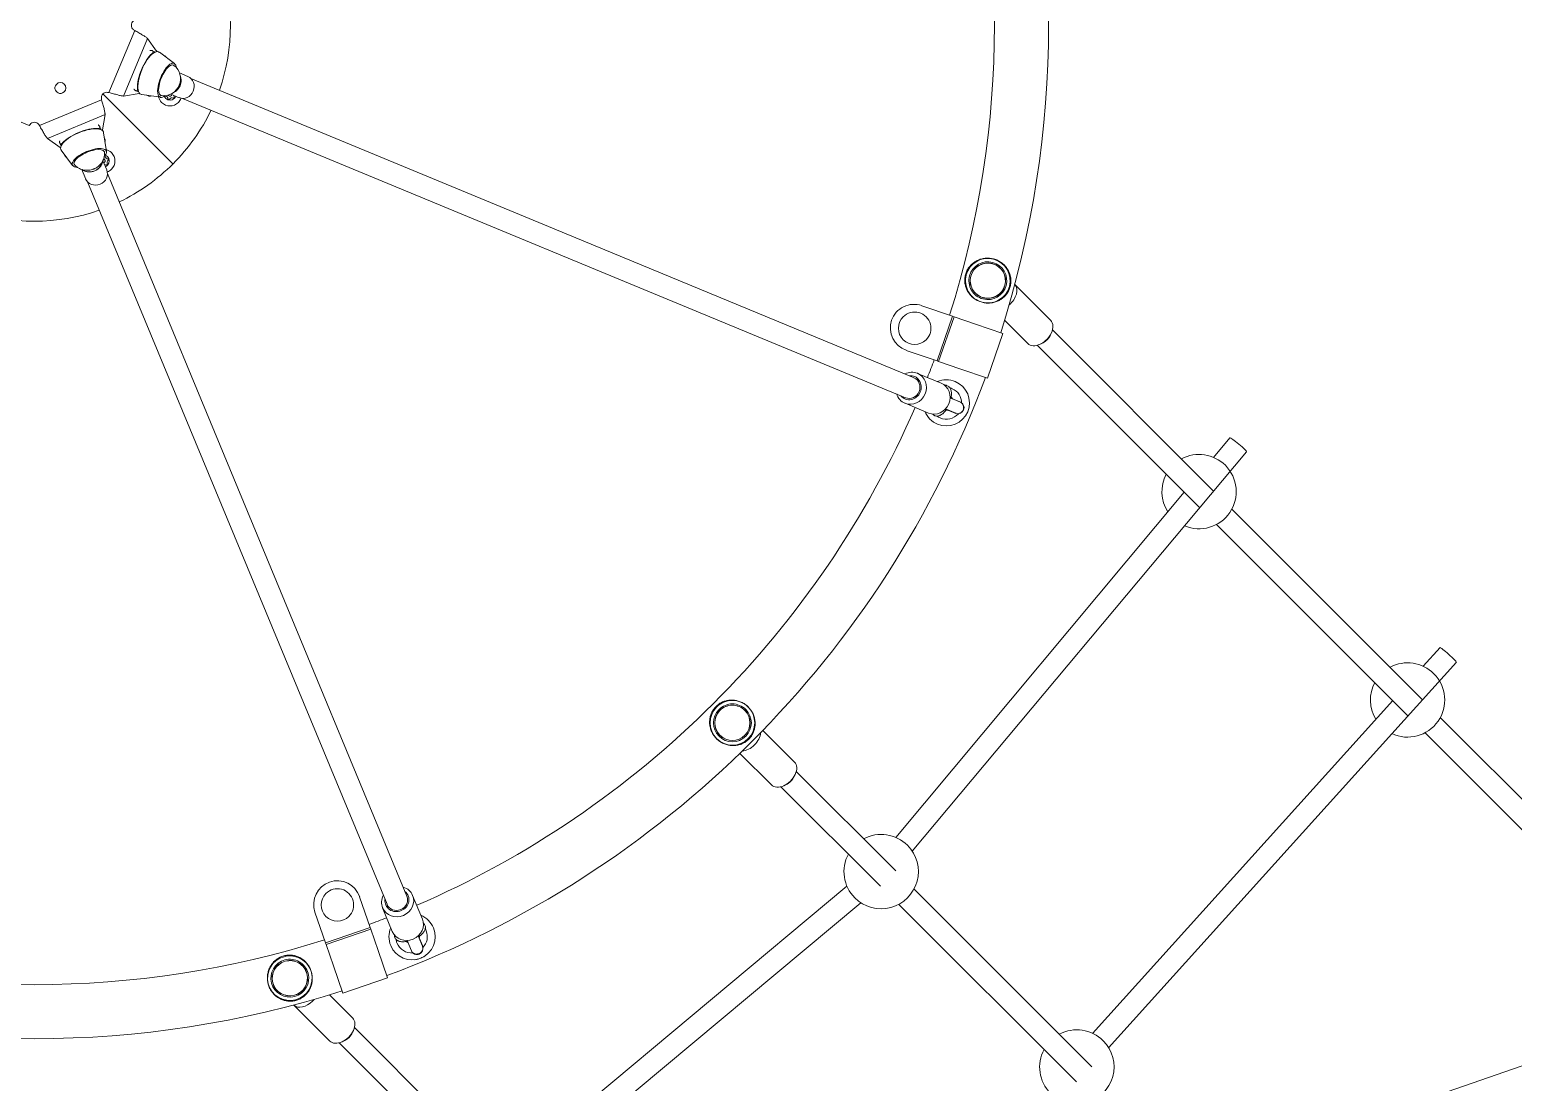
# Model space of a CAD drawing. Header units: millimetres. Extents: x -71377 to 516042, y -145869 to 441446.
# Drawn here: x 213938 to 215035, y 136741 to 137520 of the extents above; entities that cross this region are included whole.
import ezdxf

# ---------------------------------------------------------------- set-up
doc = ezdxf.new("R2010")
doc.units = ezdxf.units.MM
doc.header["$LTSCALE"] = 1000
doc.linetypes.add('_점선_M_', pattern=[3, 1.5, -1.5])
for name, color, linetype, lineweight in [('04', 4, 'Continuous', 5), ('09_HID', 9, '_점선_M_', 5), ('조경라인_dwg', 8, 'Continuous', 5)]:
    doc.layers.add(name, color=color, linetype=linetype, lineweight=lineweight)

# ---------------------------------------------------------------- blocks, each defined once
blk = doc.blocks.new('조경라인_dwg_A$C4b4f5580-7862184-지반층 배치도')
at = {"layer": '04'}
for p, q in [((-3077.6, -1576.4), (-3077.9, -1576.2)), ((-3075.4, -1575.1), (-3077.6, -1574.2)), ((-3061.2, -1583.7), (-3072.5, -1575.3)), ((-3068.6, -1577.9), (-3069.4, -1577.6)), ((-3051.4, -1593.2), (-3057.6, -1590.6)), ((-2514.4, -1816.1), (-3049.1, -1594.6)), ((-3089.9, -1603.7), (-3087.7, -1604.6)), ((-3088.3, -1602.2), (-3088.6, -1602.1)), ((-3085.5, -1606.6), (-3071.5, -1608.6)), ((-3081.7, -1607.1), (-3080.8, -1607.5)), ((-3064.1, -1606.3), (-3057.9, -1608.9)), ((-3055.3, -1609.4), (-2520.6, -1830.9)), ((-3118, -1632), (-3118.1, -1631.7)), ((-3115.6, -1632.6), (-3116.5, -1630.4)), ((-3111.6, -1648.8), (-3113.7, -1634.8)), ((-3146.1, -1642.6), (-3145.2, -1644.8)), ((-3143.9, -1642.7), (-3144, -1642.4)), ((-3112.8, -1639.5), (-3113.1, -1638.6)), ((-3145, -1647.7), (-3136.6, -1659.1)), ((-3142.7, -1650.8), (-3142.3, -1651.7)), ((-3111.4, -1662.3), (-3114.2, -1655.5)), ((-3129.9, -1662), (-3127.1, -1668.8)), ((-2889.4, -2199.7), (-3110.8, -1665)), ((-3125.6, -1671.1), (-2904.1, -2205.8)), ((-2413.3, -1773.8), (-2439.9, -1747.2)), ((-2447.4, -1773.6), (-2430.3, -1790.8)), ((-2413.4, -1784.4), (-2412.8, -1782.9)), ((-2292.8, -1900), (-2412, -1780.8)), ((-2520.1, -1795.9), (-2497.3, -1803.7)), ((-2423.3, -1792.1), (-2303.1, -1912.3)), ((-2421.1, -1791.3), (-2419.7, -1790.7)), ((-2494.4, -1820.1), (-2511.9, -1812.9)), ((-2461.7, -1816), (-2461.5, -1816.1)), ((-2521, -1835), (-2503.6, -1842.3)), ((-2489.3, -1840.1), (-2483.9, -1842.3)), ((-2280.8, -1860.6), (-2292.9, -1875.1)), ((-2515.7, -2166.6), (-2268.5, -1870.9)), ((-2314.5, -1900.9), (-2527.9, -2156.3)), ((-2138.4, -2054.4), (-2279.4, -1913.4)), ((-2290.7, -1924.7), (-2149.1, -2066.3)), ((-2125.2, -2015.8), (-2137.8, -2029.7)), ((-2370.5, -2312.1), (-2113.3, -2026.5)), ((-2160.4, -2054.9), (-2382.4, -2301.3)), ((-1929.8, -2263), (-2125.2, -2067.6)), ((-2602.8, -2100.5), (-2626.2, -2077.1)), ((-2136.5, -2078.9), (-1941.1, -2274.3)), ((-2643.1, -2094.1), (-2619.8, -2117.4)), ((-2610.7, -2118), (-2609.2, -2117.3)), ((-2602.9, -2111), (-2602.3, -2109.6)), ((-2527.8, -2181.1), (-2601.5, -2107.5)), ((-2612.8, -2118.8), (-2539.1, -2192.4)), ((-2564, -2192.3), (-2819.3, -2405.8)), ((-2878, -2216.7), (-2885.2, -2199.2)), ((-2849.4, -2451.7), (-2553.7, -2204.6)), ((-2383, -2326), (-2514.4, -2194.6)), ((-2957.5, -2211.6), (-2949.6, -2234.4)), ((-2907.4, -2208.4), (-2900.2, -2225.9)), ((-2525.7, -2205.9), (-2394.3, -2337.3)), ((-2916.1, -2224.1), (-2949.2, -2235.5)), ((-2888.5, -2234.4), (-2886.3, -2239.8)), ((-2973, -2280.4), (-2946.5, -2307)), ((-2929.5, -2290), (-2946.6, -2272.9)), ((-2929.6, -2300.6), (-2928.9, -2299.1)), ((-2808, -2417.2), (-2928.2, -2297)), ((-1989.1, -2299.2), (-2256.4, -2391.7)), ((-2939.5, -2308.3), (-2820.3, -2427.5)), ((-2937.3, -2307.5), (-2935.9, -2306.8))]:
    blk.add_line(p, q, dxfattribs=at)
at = {"layer": '04', "flags": 128}
for points in [[(-3110.8, -1605), (-3109.8, -1605.1), (-3090.7, -1559.1), (-3091.5, -1558.6)], [(-3087.5, -1605.8), (-3098.9, -1607.7), (-3081.2, -1565), (-3074.5, -1574.4)], [(-3214.5, -1609.5), (-3214.7, -1610.5), (-3168.7, -1629.5), (-3168.1, -1628.7)], [(-3161.7, -1628.7), (-3161.1, -1629.5), (-3115.2, -1610.5), (-3115.3, -1609.5)], [(-3145.9, -1645.7), (-3155.3, -1639), (-3112.5, -1621.3), (-3114.5, -1632.7)], [(-2484.8, -1771), (-2496.2, -1804.1), (-2480.4, -1809.5), (-2460.1, -1816.5), (-2448.7, -1783.5), (-2469, -1776.5), (-2484.8, -1771), (-2485.9, -1770.6), (-2508.7, -1762.8)], [(-2485.9, -1770.6), (-2497.3, -1803.7), (-2496.2, -1804.1)], [(-2487.7, -1831), (-2480.1, -1834.2), (-2481.1, -1833.7)], [(-2480.5, -1834), (-2485.9, -1831.7), (-2485.8, -1831.8)], [(-2484.6, -1842), (-2483.5, -1842.4), (-2491.1, -1839.2)], [(-2916.5, -2223), (-2949.6, -2234.4), (-2949.2, -2235.5), (-2943.8, -2251.3), (-2936.8, -2271.6), (-2903.7, -2260.2), (-2910.7, -2239.9), (-2916.1, -2224.1), (-2916.5, -2223), (-2924.4, -2200.2)], [(-2886.5, -2239.1), (-2886.1, -2240.2), (-2889.2, -2232.5)], [(-2881, -2229.1), (-2877.8, -2236.8), (-2878.3, -2235.7)], [(-2878, -2236.4), (-2880.2, -2231), (-2880.2, -2231)]]:
    blk.add_lwpolyline(points, dxfattribs=at)
blk.add_lwpolyline([(-3114.2, -1606.1), (-3062.4, -1657.9)], close=True, dxfattribs=at)
at = {"layer": '04'}
for centre, radius, start, end in [((-3164.9, -1555.3), 750, 342.3371, 17.663), ((-3164.9, -1555.3), 750, 342.3371, 17.663), ((-3164.9, -1555.3), 710, 342.4124, 17.5876), ((-3164.9, -1555.3), 145, 340.6628, 19.3375), ((-3089.2, -1555.3), 4, 126.4674, 233.5326), ((-3069.3, -1594.9), 12.5, 262.5129, 52.48), ((-3145.7, -1601.7), 4, 112.5, 292.5), ((-3145.7, -1601.7), 4, 292.5, 112.5), ((-3111.4, -1608.9), 4, 81.4674, 188.5326), ((-3064.6, -1606.2), 8.75, 194.6962, 225), ((-3064.6, -1606.2), 8.75, 225, 315), ((-3064.6, -1606.2), 4.5, 200.0425, 225), ((-3064.6, -1606.2), 4, 197.8242, 202.6684), ((-3068.1, -1609.7), 2, 355.5416, 94.4584), ((-3064.6, -1606.2), 4.5, 225, 315), ((-3064.6, -1606.2), 4, 247.3316, 262.6684), ((-3064.6, -1606.2), 1.5, 209.7633, 225), ((-3064.6, -1606.2), 1.5, 225, 340.5429), ((-3063.3, -1611), 2, 55.5416, 154.4584), ((-3064.6, -1606.2), 4, 307.3316, 322.6684), ((-3059.7, -1607.5), 2, 174.1415, 214.4584), ((-3064.6, -1606.2), 4.5, 315, 338.5136), ((-3064.6, -1606.2), 8.75, 315, 339.1469), ((-3164.9, -1555.3), 145, 315, 334.3372), ((-3164.9, -1631.1), 4, 36.4674, 143.5326), ((-3114.1, -1655.7), 1.5, 45, 74.8579), ((-3114.1, -1655.7), 1.5, 289.4597, 45), ((-3114.1, -1655.7), 4, 67.3316, 72.1752), ((-3114.1, -1655.7), 4.5, 45, 69.9569), ((-3110.5, -1652.2), 2, 175.5416, 274.4584), ((-3114.1, -1655.7), 8.75, 45, 75.301), ((-3109.2, -1657), 2, 115.5416, 214.4584), ((-3114.1, -1655.7), 4.5, 315, 45), ((-3114.1, -1655.7), 4, 7.3316, 22.6684), ((-3114.1, -1655.7), 8.75, 315, 45), ((-3112.8, -1660.5), 2, 55.5416, 95.8421), ((-3114.1, -1655.7), 4.5, 291.4867, 315), ((-3114.1, -1655.7), 4, 307.3316, 322.6684), ((-3114.1, -1655.7), 8.75, 290.8515, 315), ((-3164.9, -1555.3), 145, 295.6627, 315), ((-3164.9, -1555.3), 145, 250.663, 289.3373), ((-2459.8, -1744.3), 16.5, 75, 165), ((-2459.8, -1744.3), 16.5, 75, 165), ((-2459.8, -1744.3), 14, 75, 165), ((-2459.8, -1744.3), 14, 75, 165), ((-2459.8, -1744.3), 13.1, 75, 165), ((-2459.8, -1744.3), 13.1, 75, 165), ((-2459.8, -1744.3), 13, 75, 165), ((-2459.8, -1744.3), 13, 75, 165), ((-2459.8, -1744.3), 14, 255, 75), ((-2459.8, -1744.3), 14, 255, 75), ((-2459.8, -1744.3), 13.1, 255, 75), ((-2459.8, -1744.3), 13.1, 255, 75), ((-2459.8, -1744.3), 13, 255, 75), ((-2459.8, -1744.3), 13, 255, 75), ((-2459.8, -1744.3), 16.5, 345, 75), ((-2459.8, -1744.3), 16.5, 345, 75), ((-2459.8, -1744.3), 17.1, 165, 175.1419), ((-2459.8, -1744.3), 17.1, 165, 175.1419), ((-2459.8, -1744.3), 17.1, 154.8581, 165), ((-2459.8, -1744.3), 17.1, 154.8581, 165), ((-2459.8, -1744.3), 16.5, 165, 255), ((-2459.8, -1744.3), 16.5, 165, 255), ((-2459.8, -1744.3), 14, 165, 255), ((-2459.8, -1744.3), 14, 165, 255), ((-2459.8, -1744.3), 13.1, 165, 255), ((-2459.8, -1744.3), 13.1, 165, 255), ((-2459.8, -1744.3), 13, 165, 255), ((-2459.8, -1744.3), 13, 165, 255), ((-2459.8, -1744.3), 16.5, 255, 345), ((-2459.8, -1744.3), 16.5, 255, 345), ((-2459.8, -1744.3), 17.1, 334.8581, 345), ((-2459.8, -1744.3), 17.1, 334.8581, 345), ((-2459.8, -1744.3), 17.1, 345, 355.1419), ((-2459.8, -1744.3), 17.1, 345, 355.1419), ((-2514.4, -1779.3), 17.5, 71, 161), ((-2514.4, -1779.3), 17.5, 161, 251), ((-2513.9, -1779.5), 12, 135, 315), ((-2513.9, -1779.5), 12, 315, 135), ((-3164.9, -1555.3), 710, 338.4684, 339.5876), ((-3164.9, -1555.3), 750, 290.337, 339.663), ((-3164.9, -1555.3), 750, 290.337, 339.663), ((-2490.5, -1834.7), 17.1, 67.497, 112.8205), ((-2490.5, -1834.7), 17.1, 247.5061, 67.497), ((-2490.5, -1834.7), 11.3, 67.5, 76.0752), ((-2490.5, -1834.7), 5, 40.3734, 46.8406), ((-2490.5, -1834.7), 5.5, 32.4032, 50.0986), ((-2490.5, -1834.7), 11.3, 359.4689, 67.5), ((-3164.9, -1555.3), 710, 315, 336.5316), ((-2490.5, -1834.7), 17.1, 202.1727, 247.5061), ((-2490.5, -1834.7), 12.1, 247.5, 318.1018), ((-2490.5, -1834.7), 5.5, 264.9012, 282.5968), ((-2490.5, -1834.7), 5, 268.1593, 274.6269), ((-2482.2, -1838.1), 4.5, 247.5, 256.736), ((-2481.8, -1838.3), 4.45, 247.51, 337.5009), ((-2482.2, -1838.1), 4.5, 47.9042, 67.5), ((-2481.8, -1838.3), 4.45, 337.5009, 67.4814), ((-2490.5, -1834.7), 12.1, 234.2804, 247.5), ((-2303.6, -1900.4), 27.5, 45.0021, 118.0856), ((-2303.6, -1900.4), 27.5, 247.0219, 45.0021), ((-2303.6, -1900.4), 27.5, 151.9138, 213.1967), ((-2149.4, -2054.6), 27.5, 45.002, 118.0855), ((-2149.4, -2054.6), 27.5, 244.9015, 45.002), ((-2149.4, -2054.6), 27.5, 151.9138, 211.0814), ((-3164.9, -1555.3), 710, 293.4684, 315), ((-2648.7, -2071.5), 16.5, 135, 225), ((-2648.7, -2071.5), 16.5, 135, 225), ((-2648.7, -2071.5), 17.1, 135, 145.1419), ((-2648.7, -2071.5), 17.1, 135, 145.1419), ((-2648.7, -2071.5), 14, 135, 225), ((-2648.7, -2071.5), 14, 135, 225), ((-2648.7, -2071.5), 13.1, 135, 225), ((-2648.7, -2071.5), 13.1, 135, 225), ((-2648.7, -2071.5), 13, 135, 225), ((-2648.7, -2071.5), 13, 135, 225), ((-2648.7, -2071.5), 17.1, 124.8581, 135), ((-2648.7, -2071.5), 17.1, 124.8581, 135), ((-2648.7, -2071.5), 16.5, 45, 135), ((-2648.7, -2071.5), 16.5, 45, 135), ((-2648.7, -2071.5), 14, 45, 135), ((-2648.7, -2071.5), 14, 45, 135), ((-2648.7, -2071.5), 14, 225, 45), ((-2648.7, -2071.5), 14, 225, 45), ((-2648.7, -2071.5), 13.1, 45, 135), ((-2648.7, -2071.5), 13.1, 45, 135), ((-2648.7, -2071.5), 13.1, 225, 45), ((-2648.7, -2071.5), 13.1, 225, 45), ((-2648.7, -2071.5), 13, 45, 135), ((-2648.7, -2071.5), 13, 45, 135), ((-2648.7, -2071.5), 13, 225, 45), ((-2648.7, -2071.5), 13, 225, 45), ((-2648.7, -2071.5), 16.5, 315, 45), ((-2648.7, -2071.5), 16.5, 315, 45), ((-2648.7, -2071.5), 16.5, 225, 315), ((-2648.7, -2071.5), 16.5, 225, 315), ((-2648.7, -2071.5), 17.1, 304.8581, 315), ((-2648.7, -2071.5), 17.1, 304.8581, 315), ((-2648.7, -2071.5), 17.1, 315, 325.1419), ((-2648.7, -2071.5), 17.1, 315, 325.1419), ((-2538.7, -2181.6), 27.5, 45.0012, 118.0851), ((-2538.7, -2181.6), 27.5, 151.913, 224.9988), ((-2538.7, -2181.6), 27.5, 224.9988, 45.0012), ((-2940.9, -2205.9), 17.5, 109, 199), ((-2940.8, -2206.3), 12, 315, 135), ((-2940.9, -2205.9), 17.5, 19, 109), ((-2940.8, -2206.3), 12, 135, 315), ((-3164.9, -1555.3), 710, 290.4124, 291.5316), ((-3164.9, -1555.3), 710, 290.4123, 291.5314), ((-3164.9, -1555.3), 710, 290.4123, 291.5314), ((-2885.6, -2229.8), 17.1, 22.4983, 67.8265), ((-2885.6, -2229.8), 17.1, 157.172, 202.5004), ((-2885.6, -2229.8), 17.1, 202.5004, 22.4983), ((-2885.6, -2229.8), 11.3, 314.4689, 22.5), ((-2885.6, -2229.8), 11.3, 22.5, 31.0752), ((-3164.9, -1555.3), 710, 252.4124, 287.5876), ((-3164.9, -1555.3), 710, 252.4125, 287.5875), ((-2885.6, -2229.8), 12.1, 189.2804, 202.5), ((-2885.6, -2229.8), 12.1, 202.5, 273.1018), ((-2885.6, -2229.8), 5.5, 219.9012, 237.5968), ((-2885.6, -2229.8), 5.1, 222.4651, 231.7438), ((-2885.6, -2229.8), 5, 223.1593, 229.6269), ((-2885.6, -2229.8), 5, 355.3734, 1.8406), ((-2885.6, -2229.8), 5.1, 353.2563, 2.5353), ((-2885.6, -2229.8), 5.5, 347.4032, 5.0986), ((-2882, -2238.5), 4.45, 292.5183, 22.4999), ((-2882.1, -2238.1), 4.5, 2.9042, 22.5), ((-2976, -2260.5), 16.5, 105, 195), ((-2976, -2260.5), 16.5, 105, 195), ((-2976, -2260.5), 14, 105, 195), ((-2976, -2260.5), 14, 105, 195), ((-2976, -2260.5), 13.1, 105, 195), ((-2976, -2260.5), 13.1, 105, 195), ((-2976, -2260.5), 13, 105, 195), ((-2976, -2260.5), 13, 105, 195), ((-2976, -2260.5), 17.1, 105, 115.1419), ((-2976, -2260.5), 17.1, 105, 115.1419), ((-2976, -2260.5), 17.1, 94.8581, 105), ((-2976, -2260.5), 17.1, 94.8581, 105), ((-2976, -2260.5), 16.5, 15, 105), ((-2976, -2260.5), 16.5, 15, 105), ((-2976, -2260.5), 14, 15, 105), ((-2976, -2260.5), 14, 15, 105), ((-2976, -2260.5), 13.1, 15, 105), ((-2976, -2260.5), 13.1, 15, 105), ((-2976, -2260.5), 13, 15, 105), ((-2976, -2260.5), 13, 15, 105), ((-2882.1, -2238.1), 4.5, 202.5, 211.736), ((-2882, -2238.5), 4.45, 202.4922, 292.5183), ((-2885.6, -2229.8), 17.1, 282.3581, 292.5), ((-2885.6, -2229.8), 17.1, 292.5, 302.6419), ((-2976, -2260.5), 14, 195, 15), ((-2976, -2260.5), 14, 195, 15), ((-2976, -2260.5), 13.1, 195, 15), ((-2976, -2260.5), 13.1, 195, 15), ((-2976, -2260.5), 13, 195, 15), ((-2976, -2260.5), 13, 195, 15), ((-2976, -2260.5), 16.5, 285, 15), ((-2976, -2260.5), 16.5, 285, 15), ((-3164.9, -1555.3), 750, 252.3371, 287.6629), ((-3164.9, -1555.3), 750, 252.3371, 287.6629), ((-2976, -2260.5), 16.5, 195, 285), ((-2976, -2260.5), 16.5, 195, 285), ((-2976, -2260.5), 17.1, 274.8581, 285), ((-2976, -2260.5), 17.1, 274.8581, 285), ((-2976, -2260.5), 17.1, 285, 295.1419), ((-2976, -2260.5), 17.1, 285, 295.1419), ((-2394, -2326.2), 27.5, 45.0008, 118.085), ((-2394, -2326.2), 27.5, 151.9131, 224.9992), ((-2394, -2326.2), 27.5, 224.9992, 45.0008)]:
    blk.add_arc(centre, radius, start, end, dxfattribs=at)
for centre, major_axis, ratio, start_param, end_param in [((-3079.6, -1590.7), (6.5, 15.7), 0.376583, 0, 3.141593), ((-3079.6, -1590.7), (6.7, 16.2), 0.376583, 0.643501, 2.498092), ((-3082.6, -1589.4), (6.7, 16.2), 0.395746, 5.980961, 6.039408), ((-3079.6, -1590.7), (6.5, 15.7), 0.376583, 6.189264, 6.283185), ((-3069.3, -1579.8), (0.77, 1.85), 0.926383, 5.506871, 6.283185), ((-3066.8, -1596), (5.2, 12.5), 0.376583, 0, 3.141593), ((-3066.8, -1596), (4.6, 11.2), 0.376583, 0, 3.141593), ((-3066.8, -1596), (4.6, 11.2), 0.376583, 6.182514, 6.283185), ((-3066.8, -1596), (5.2, 12.5), 0.376583, 6.189264, 6.283185), ((-3066.8, -1596), (5.2, 12.5), 0.376583, 5.675977, 6.189264), ((-3065.4, -1596.6), (3.64, 8.78), 0.926383, 3.928019, 4.712389), ((-3054.7, -1601), (3.25, 7.85), 0.926383, 3.141593, 6.283185), ((-3065.4, -1596.6), (3.64, 8.78), 0.926383, 4.712389, 5.496739), ((-3082.6, -1589.4), (6.7, 16.2), 0.395746, 3.38537, 3.443817), ((-3079.6, -1590.7), (6.5, 15.7), 0.376583, 3.141593, 3.235514), ((-3080, -1605.7), (0.77, 1.85), 0.926383, 3.141593, 3.91794), ((-3066.8, -1596), (5.2, 12.5), 0.376583, 3.141593, 3.235514), ((-3066.8, -1596), (5.2, 12.5), 0.376583, 3.235514, 3.7488), ((-3066.8, -1596), (4.6, 11.2), 0.376583, 3.141593, 3.242264), ((-3129.6, -1640.7), (15.7, 6.5), 0.376583, 0, 3.141593), ((-3129.6, -1640.7), (16.2, 6.7), 0.376583, 0.643501, 2.498092), ((-3130.8, -1637.7), (16.2, 6.7), 0.395746, 5.980961, 6.039408), ((-3129.6, -1640.7), (15.7, 6.5), 0.376583, 6.189264, 6.283185), ((-3130.8, -1637.7), (16.2, 6.7), 0.395746, 3.38537, 3.443817), ((-3124.3, -1653.5), (12.5, 5.2), 0.376583, 0, 3.141593), ((-3114.6, -1640.2), (1.85, 0.77), 0.926383, 5.506868, 6.283185), ((-3129.6, -1640.7), (15.7, 6.5), 0.376583, 3.141593, 3.235514), ((-3140.5, -1650.9), (1.85, 0.77), 0.926383, 3.141593, 3.917943), ((-3124.3, -1653.5), (11.2, 4.6), 0.376583, 0, 3.141593), ((-3123.7, -1654.9), (8.78, 3.64), 0.926383, 4.712389, 5.759573), ((-3124.3, -1653.5), (12.5, 5.2), 0.376583, 5.631189, 6.189264), ((-3124.3, -1653.5), (12.5, 5.2), 0.376583, 6.189264, 6.283185), ((-3124.3, -1653.5), (12.5, 5.2), 0.376583, 3.141593, 3.235514), ((-3124.3, -1653.5), (12.5, 5.2), 0.376583, 3.235514, 3.793589), ((-3123.7, -1654.9), (8.78, 3.64), 0.926383, 3.665185, 4.712389), ((-3119.3, -1665.6), (7.85, 3.25), 0.926383, 3.141593, 6.283185), ((-2448.5, -1755.6), (8.49, 8.49), 0.656132, 4.589367, 6.265387), ((-2421.8, -1782.3), (8.49, 8.49), 0.656132, 5.22901, 6.283111), ((-2421.8, -1782.3), (8.49, 8.49), 0.656132, 4.589367, 5.22901), ((-2420.2, -1783.9), (6.36, 6.36), 0.656132, 4.589367, 5.22901), ((-2421.8, -1782.3), (8.49, 8.49), 0.656132, 3.141518, 4.195833), ((-2421.8, -1782.3), (8.49, 8.49), 0.656132, 4.195833, 4.589367), ((-2420.2, -1783.9), (6.36, 6.36), 0.656132, 4.195833, 4.589367), ((-2516.5, -1823.9), (4.6, 11.1), 0.925503, 0, 0.840993), ((-2517.5, -1823.5), (3.44, 8.31), 0.925503, 4.712389, 6.758743), ((-2517.5, -1823.5), (3.06, 7.39), 0.925503, 4.712389, 6.283185), ((-2516.5, -1823.9), (4.6, 11.1), 0.925503, 4.712389, 6.283185), ((-2499, -1831.2), (4.6, 11.1), 0.925503, 4.712389, 6.283185), ((-2516.5, -1823.9), (4.6, 11.1), 0.925503, 2.300599, 3.141593), ((-2517.5, -1823.5), (3.44, 8.31), 0.925503, 2.66603, 4.712389), ((-2516.5, -1823.9), (4.6, 11.1), 0.925503, 3.141593, 4.712389), ((-2517.5, -1823.5), (3.06, 7.39), 0.925503, 3.141593, 4.712389), ((-2499, -1831.2), (4.6, 11.1), 0.925503, 3.141593, 4.712389), ((-2274.7, -1865.8), (-6.14, 5.13), 0.096076, 4.7038, 6.274596), ((-2274.7, -1865.8), (-6.14, 5.13), 0.096076, 3.141641, 4.7038), ((-2119.3, -2021.2), (-5.94, 5.35), 0.05653, 4.709432, 6.280228), ((-2119.3, -2021.2), (-5.94, 5.35), 0.05653, 3.141611, 4.709432), ((-2638, -2082.3), (8.49, 8.49), 0.656132, 4.712389, 5.638585), ((-2638, -2082.3), (8.49, 8.49), 0.656132, 3.786193, 4.712389), ((-2611.3, -2109), (8.49, 8.49), 0.656132, 5.229053, 6.283185), ((-2611.3, -2109), (8.49, 8.49), 0.656132, 3.141593, 4.195725), ((-2611.3, -2109), (8.49, 8.49), 0.656132, 4.195725, 4.712511), ((-2609.7, -2110.6), (6.36, 6.36), 0.656132, 4.195725, 4.712389), ((-2611.3, -2109), (8.49, 8.49), 0.656132, 4.712511, 5.229053), ((-2609.7, -2110.6), (6.36, 6.36), 0.656132, 4.712389, 5.229053), ((-2896.3, -2203.8), (11.1, 4.6), 0.925503, 0, 0.840992), ((-2896.3, -2203.8), (11.1, 4.6), 0.925503, 2.300599, 3.141593), ((-2896.8, -2202.8), (8.31, 3.44), 0.925503, 2.66603, 4.712389), ((-2896.8, -2202.8), (7.39, 3.06), 0.925503, 4.712389, 6.283185), ((-2896.8, -2202.8), (8.31, 3.44), 0.925503, 4.712389, 6.758743), ((-2896.3, -2203.8), (11.1, 4.6), 0.925503, 4.712389, 6.283185), ((-2896.3, -2203.8), (11.1, 4.6), 0.925503, 3.141593, 4.712389), ((-2896.8, -2202.8), (7.39, 3.06), 0.925503, 3.141593, 4.712389), ((-2889.1, -2221.3), (11.1, 4.6), 0.925503, 3.141593, 4.712389), ((-2889.1, -2221.3), (11.1, 4.6), 0.925503, 4.712389, 6.283185), ((-2964.7, -2271.8), (8.49, 8.49), 0.656132, 3.159485, 4.712389), ((-2964.7, -2271.8), (8.49, 8.49), 0.656132, 4.712389, 4.839062), ((-2938, -2298.5), (8.49, 8.49), 0.656132, 5.229053, 6.283185), ((-2938, -2298.5), (8.49, 8.49), 0.656132, 4.195725, 4.712389), ((-2938, -2298.5), (8.49, 8.49), 0.656132, 4.712389, 5.229053), ((-2936.4, -2300.1), (6.36, 6.36), 0.656132, 4.712389, 5.229053), ((-2938, -2298.5), (8.49, 8.49), 0.656132, 3.141593, 4.195725), ((-2936.4, -2300.1), (6.36, 6.36), 0.656132, 4.195725, 4.712389)]:
    blk.add_ellipse(centre, major_axis=major_axis, ratio=ratio, start_param=start_param, end_param=end_param, dxfattribs=at)
for points in [[(-3090.7, -1559.1), (-3090.2, -1559.4), (-3089.7, -1559.7), (-3089.2, -1560)], [(-3089.2, -1560), (-3088.7, -1560.3), (-3088.2, -1560.6), (-3087.7, -1560.9)], [(-3087.7, -1560.9), (-3087.2, -1561.1), (-3086.8, -1561.4), (-3086.3, -1561.7)], [(-3086.3, -1561.7), (-3085.8, -1562), (-3085.4, -1562.2), (-3085, -1562.5)], [(-3085, -1562.5), (-3084.6, -1562.7), (-3084.2, -1563), (-3083.8, -1563.2)], [(-3083.8, -1563.2), (-3083.4, -1563.4), (-3083.1, -1563.7), (-3082.7, -1563.9)], [(-3082.7, -1563.9), (-3082.4, -1564.1), (-3082.1, -1564.3), (-3081.9, -1564.5)], [(-3081.9, -1564.5), (-3081.6, -1564.6), (-3081.4, -1564.8), (-3081.2, -1565)], [(-3115.2, -1610.5), (-3115, -1611.1), (-3114.8, -1611.6), (-3114.7, -1612.2)], [(-3114.7, -1612.2), (-3114.5, -1612.7), (-3114.4, -1613.3), (-3114.2, -1613.8)], [(-3108.1, -1605.6), (-3108.6, -1605.4), (-3109.2, -1605.3), (-3109.8, -1605.1)], [(-3106.4, -1606), (-3107, -1605.9), (-3107.5, -1605.7), (-3108.1, -1605.6)], [(-3104.8, -1606.4), (-3105.4, -1606.3), (-3105.9, -1606.2), (-3106.4, -1606)], [(-3103.3, -1606.8), (-3103.8, -1606.7), (-3104.3, -1606.6), (-3104.8, -1606.4)], [(-3102, -1607.2), (-3102.4, -1607.1), (-3102.9, -1606.9), (-3103.3, -1606.8)], [(-3100.8, -1607.4), (-3101.2, -1607.3), (-3101.6, -1607.3), (-3102, -1607.2)], [(-3099.8, -1607.6), (-3100.1, -1607.6), (-3100.4, -1607.5), (-3100.8, -1607.4)], [(-3098.9, -1607.7), (-3099.2, -1607.7), (-3099.4, -1607.7), (-3099.8, -1607.6)], [(-3114.2, -1613.8), (-3114.1, -1614.4), (-3114, -1614.9), (-3113.8, -1615.4)], [(-3113.8, -1615.4), (-3113.7, -1615.9), (-3113.6, -1616.4), (-3113.4, -1616.9)], [(-3113.4, -1616.9), (-3113.3, -1617.4), (-3113.2, -1617.8), (-3113.1, -1618.3)], [(-3113.1, -1618.3), (-3113, -1618.7), (-3112.9, -1619.1), (-3112.8, -1619.5)], [(-3112.8, -1619.5), (-3112.8, -1619.9), (-3112.7, -1620.2), (-3112.7, -1620.5)], [(-3112.7, -1620.5), (-3112.6, -1620.8), (-3112.6, -1621.1), (-3112.5, -1621.3)], [(-3160.3, -1631.1), (-3160.5, -1630.5), (-3160.8, -1630), (-3161.1, -1629.5)], [(-3159.4, -1632.5), (-3159.7, -1632.1), (-3160, -1631.6), (-3160.3, -1631.1)], [(-3158.6, -1634), (-3158.8, -1633.5), (-3159.1, -1633), (-3159.4, -1632.5)], [(-3157.8, -1635.3), (-3158, -1634.9), (-3158.3, -1634.4), (-3158.6, -1634)], [(-3157.1, -1636.5), (-3157.3, -1636.1), (-3157.5, -1635.7), (-3157.8, -1635.3)], [(-3156.4, -1637.5), (-3156.6, -1637.2), (-3156.8, -1636.9), (-3157.1, -1636.5)], [(-3155.8, -1638.4), (-3156, -1638.1), (-3156.2, -1637.8), (-3156.4, -1637.5)], [(-3155.3, -1639), (-3155.5, -1638.9), (-3155.6, -1638.6), (-3155.8, -1638.4)], [(-2489.8, -1822), (-2490.1, -1821.9), (-2490.7, -1821.7), (-2491.4, -1821.7), (-2491.7, -1821.7)], [(-2477.7, -1837.6), (-2477.7, -1837.4), (-2477.9, -1836.8), (-2478.2, -1836.1), (-2478.6, -1835.4), (-2479, -1835), (-2479.2, -1834.8)], [(-2876.1, -2221.3), (-2876.2, -2221), (-2876.5, -2220.4), (-2877, -2219.9), (-2877.2, -2219.7)], [(-2878.6, -2240.9), (-2878.4, -2240.7), (-2878.1, -2240.2), (-2877.8, -2239.5), (-2877.6, -2238.7), (-2877.6, -2238.1), (-2877.6, -2237.9)], [(-2883.9, -2246.8), (-2883.3, -2246.7), (-2882.6, -2246.6), (-2881.9, -2246.5)], [(-2876.3, -2244.2), (-2875.8, -2243.8), (-2875.2, -2243.4), (-2874.7, -2242.9)]]:
    blk.add_open_spline(points, degree=3, dxfattribs=at)
for points, knots in [([(-3079.5, -1574), (-3079.4, -1574), (-3079.3, -1574), (-3079, -1574), (-3078.6, -1574), (-3078.1, -1574), (-3077.8, -1574.1), (-3077.6, -1574.2)], [0, 0, 0, 0, 0.1875, 0.1875, 0.5, 0.75, 1, 1, 1, 1]), ([(-3077.9, -1576.2), (-3077.7, -1576.1), (-3077.3, -1575.7), (-3077.1, -1575.3), (-3077, -1574.9), (-3077, -1574.8), (-3077.1, -1574.6), (-3077.2, -1574.4), (-3077.5, -1574.2), (-3077.6, -1574.2)], [0, 0, 0, 0, 0.25, 0.5, 0.625, 0.71875, 0.71875, 0.875, 1, 1, 1, 1]), ([(-3068.6, -1577.9), (-3068.2, -1578.1), (-3067.9, -1578.3), (-3067.3, -1578.8), (-3067.1, -1579.1), (-3066.9, -1579.5)], [0, 0, 0, 0, 0.5, 0.5, 1, 1, 1, 1]), ([(-3062.3, -1605.3), (-3061.2, -1604.8), (-3060.1, -1604.1), (-3058.8, -1602.7), (-3058, -1601.7), (-3057.4, -1600.6), (-3057.2, -1600)], [0, 0, 0, 0, 0.5, 0.5, 0.75, 1, 1, 1, 1]), ([(-3057.2, -1600), (-3056.9, -1599.4), (-3056.5, -1598.2), (-3056.4, -1596.9), (-3056.4, -1595.6), (-3056.5, -1594.7), (-3056.8, -1593.4), (-3057, -1592.8), (-3057.1, -1592.6)], [0, 0, 0, 0, 0.25, 0.5, 0.5, 0.75, 0.875, 1, 1, 1, 1]), ([(-3091.3, -1602.5), (-3091.2, -1602.6), (-3091.1, -1602.7), (-3091, -1602.9), (-3090.7, -1603.2), (-3090.3, -1603.5), (-3090, -1603.7), (-3089.9, -1603.7)], [0, 0, 0, 0, 0.1875, 0.1875, 0.5, 0.75, 1, 1, 1, 1]), ([(-3088.6, -1602.1), (-3088.6, -1602.4), (-3088.6, -1602.9), (-3088.7, -1603.4), (-3088.9, -1603.6), (-3089, -1603.7), (-3089.2, -1603.8), (-3089.4, -1603.9), (-3089.7, -1603.8), (-3089.9, -1603.7)], [0, 0, 0, 0, 0.25, 0.5, 0.625, 0.71875, 0.71875, 0.875, 1, 1, 1, 1]), ([(-3080.8, -1607.5), (-3080.4, -1607.6), (-3080.1, -1607.7), (-3079.3, -1607.7), (-3078.9, -1607.7), (-3078.5, -1607.6)], [0, 0, 0, 0, 0.5, 0.5, 1, 1, 1, 1]), ([(-3118.1, -1631.7), (-3117.9, -1631.7), (-3117.4, -1631.7), (-3116.9, -1631.5), (-3116.6, -1631.3), (-3116.5, -1631.2), (-3116.5, -1631.1), (-3116.4, -1630.9), (-3116.5, -1630.6), (-3116.5, -1630.4)], [0, 0, 0, 0, 0.25, 0.5, 0.625, 0.71875, 0.71875, 0.875, 1, 1, 1, 1]), ([(-3117.7, -1629), (-3117.6, -1629), (-3117.6, -1629.1), (-3117.3, -1629.3), (-3117.1, -1629.5), (-3116.7, -1630), (-3116.6, -1630.2), (-3116.5, -1630.4)], [0, 0, 0, 0, 0.1875, 0.1875, 0.5, 0.75, 1, 1, 1, 1]), ([(-3146.2, -1640.8), (-3146.2, -1640.9), (-3146.2, -1641), (-3146.3, -1641.3), (-3146.3, -1641.6), (-3146.2, -1642.2), (-3146.1, -1642.5), (-3146.1, -1642.6)], [0, 0, 0, 0, 0.1875, 0.1875, 0.5, 0.75, 1, 1, 1, 1]), ([(-3144, -1642.4), (-3144.2, -1642.6), (-3144.6, -1642.9), (-3145, -1643.2), (-3145.3, -1643.2), (-3145.5, -1643.2), (-3145.6, -1643.2), (-3145.8, -1643.1), (-3146, -1642.8), (-3146.1, -1642.6)], [0, 0, 0, 0, 0.25, 0.5, 0.625, 0.71875, 0.71875, 0.875, 1, 1, 1, 1]), ([(-3112.8, -1639.5), (-3112.6, -1639.8), (-3112.5, -1640.2), (-3112.5, -1641), (-3112.6, -1641.4), (-3112.7, -1641.7)], [0, 0, 0, 0, 0.5, 0.5, 1, 1, 1, 1]), ([(-3142.3, -1651.7), (-3142.2, -1652.1), (-3142, -1652.4), (-3141.4, -1653), (-3141.1, -1653.2), (-3140.8, -1653.4)], [0, 0, 0, 0, 0.5, 0.5, 1, 1, 1, 1]), ([(-3120.9, -1661.6), (-3120.7, -1661.5), (-3120.4, -1661.4), (-3119.8, -1661.1), (-3119, -1660.7), (-3117.9, -1659.9), (-3117.1, -1659.2), (-3116.6, -1658.8), (-3116.3, -1658.4), (-3115.6, -1657.7), (-3115.1, -1657), (-3114.6, -1656.1), (-3114.3, -1655.7), (-3114, -1655.1), (-3113.8, -1654.5), (-3113.5, -1653.8), (-3113.3, -1652.9), (-3113.1, -1652.2), (-3113, -1651.1), (-3113, -1650.4), (-3113, -1649.6), (-3113, -1649.3), (-3113, -1649), (-3113.1, -1648.8)], [0, 0, 0, 0, 0.046875, 0.046875, 0.125, 0.21875, 0.28125, 0.328125, 0.328125, 0.375, 0.5, 0.5, 0.5625, 0.59375, 0.625, 0.6875, 0.71875, 0.8125, 0.8125, 0.9375, 0.9375, 0.96875, 1, 1, 1, 1]), ([(-3120.3, -1663.1), (-3119.5, -1662.8), (-3118.4, -1662.2), (-3117.1, -1661.1), (-3116.3, -1660.2), (-3115.6, -1659.2), (-3114.8, -1657.7), (-3114.5, -1656.6), (-3114.4, -1655.8)], [0, 0, 0, 0, 0.25, 0.375, 0.5, 0.625, 0.75, 1, 1, 1, 1]), ([(-3120.9, -1661.6), (-3121.1, -1661.7), (-3121.4, -1661.8), (-3122, -1662), (-3122.5, -1662.2), (-3124.2, -1662.6), (-3127, -1662.8), (-3130.5, -1662), (-3132.4, -1660.9), (-3133.4, -1660.2), (-3133.8, -1659.9), (-3134.4, -1659.3), (-3134.8, -1659), (-3135.2, -1658.5), (-3135.4, -1658.3), (-3135.5, -1658.1)], [0, 0, 0, 0, 0.046875, 0.046875, 0.125, 0.125, 0.375, 0.625, 0.78125, 0.78125, 0.875, 0.875, 0.9375, 0.96875, 1, 1, 1, 1]), ([(-3129.7, -1662.1), (-3129, -1662.6), (-3128.3, -1663), (-3126.8, -1663.5), (-3126, -1663.7), (-3124.4, -1663.9), (-3123.5, -1663.9), (-3121.9, -1663.6), (-3121.1, -1663.4), (-3120.3, -1663.1)], [0, 0, 0, 0, 0.25, 0.25, 0.5, 0.5, 0.75, 0.75, 1, 1, 1, 1]), ([(-2442.7, -1745.7), (-2442.7, -1744.8), (-2442.7, -1742.9), (-2443.3, -1740.1), (-2444.1, -1738), (-2444.7, -1736.7), (-2445.1, -1736.2), (-2445.3, -1735.8), (-2446.1, -1734.6), (-2447.4, -1732.9), (-2449.8, -1730.9), (-2452.5, -1729.2), (-2454.5, -1728.5), (-2456.5, -1728), (-2458.6, -1727.6), (-2461.8, -1727.6), (-2464.8, -1728.2), (-2466.9, -1729), (-2468.1, -1729.7), (-2468.5, -1729.9), (-2469.1, -1730.2), (-2470.3, -1731), (-2472.1, -1732.4), (-2473.9, -1734.5), (-2474.9, -1736.1), (-2475.3, -1737)], [0, 0, 0, 0, 0.0625, 0.125, 0.1875, 0.21875, 0.21875, 0.234375, 0.25, 0.3125, 0.375, 0.4375, 0.5, 0.5, 0.5625, 0.625, 0.6875, 0.75, 0.765625, 0.78125, 0.78125, 0.8125, 0.875, 0.9375, 1, 1, 1, 1]), ([(-2442.7, -1745.7), (-2442.7, -1744.8), (-2442.7, -1742.9), (-2443.3, -1740.1), (-2444.1, -1738), (-2444.7, -1736.7), (-2445.1, -1736.2), (-2445.3, -1735.8), (-2446.1, -1734.6), (-2447.4, -1732.9), (-2449.8, -1730.9), (-2452.5, -1729.2), (-2454.5, -1728.5), (-2456.5, -1728), (-2458.6, -1727.6), (-2461.8, -1727.6), (-2464.8, -1728.2), (-2466.9, -1729), (-2468.1, -1729.7), (-2468.5, -1729.9), (-2469.1, -1730.2), (-2470.3, -1731), (-2472.1, -1732.4), (-2473.9, -1734.5), (-2474.9, -1736.1), (-2475.3, -1737)], [0, 0, 0, 0, 0.0625, 0.125, 0.1875, 0.21875, 0.21875, 0.234375, 0.25, 0.3125, 0.375, 0.4375, 0.5, 0.5, 0.5625, 0.625, 0.6875, 0.75, 0.765625, 0.78125, 0.78125, 0.8125, 0.875, 0.9375, 1, 1, 1, 1]), ([(-2476.9, -1742.8), (-2476.9, -1743.8), (-2476.9, -1745.7), (-2476.3, -1748.4), (-2475.5, -1750.6), (-2474.9, -1751.8), (-2474.5, -1752.4), (-2474.3, -1752.8), (-2473.5, -1753.9), (-2472.2, -1755.7), (-2469.8, -1757.7), (-2467.1, -1759.3), (-2465.1, -1760), (-2463.1, -1760.6), (-2461, -1760.9), (-2457.8, -1760.9), (-2454.8, -1760.3), (-2452.7, -1759.5), (-2451.5, -1758.9), (-2451.1, -1758.7), (-2450.5, -1758.3), (-2449.3, -1757.6), (-2447.5, -1756.1), (-2445.7, -1754), (-2444.7, -1752.4), (-2444.3, -1751.5)], [0, 0, 0, 0, 0.0625, 0.125, 0.1875, 0.21875, 0.21875, 0.234375, 0.25, 0.3125, 0.375, 0.4375, 0.5, 0.5, 0.5625, 0.625, 0.6875, 0.75, 0.765625, 0.78125, 0.78125, 0.8125, 0.875, 0.9375, 1, 1, 1, 1]), ([(-2476.9, -1742.8), (-2476.9, -1743.8), (-2476.9, -1745.7), (-2476.3, -1748.4), (-2475.5, -1750.6), (-2474.9, -1751.8), (-2474.5, -1752.4), (-2474.3, -1752.8), (-2473.5, -1753.9), (-2472.2, -1755.7), (-2469.8, -1757.7), (-2467.1, -1759.3), (-2465.1, -1760), (-2463.1, -1760.6), (-2461, -1760.9), (-2457.8, -1760.9), (-2454.8, -1760.3), (-2452.7, -1759.5), (-2451.5, -1758.9), (-2451.1, -1758.7), (-2450.5, -1758.3), (-2449.3, -1757.6), (-2447.5, -1756.1), (-2445.7, -1754), (-2444.7, -1752.4), (-2444.3, -1751.5)], [0, 0, 0, 0, 0.0625, 0.125, 0.1875, 0.21875, 0.21875, 0.234375, 0.25, 0.3125, 0.375, 0.4375, 0.5, 0.5, 0.5625, 0.625, 0.6875, 0.75, 0.765625, 0.78125, 0.78125, 0.8125, 0.875, 0.9375, 1, 1, 1, 1]), ([(-2487.1, -1831.3), (-2487.1, -1831), (-2487, -1830.5), (-2486.8, -1829.4), (-2486.7, -1828.5), (-2486.7, -1827.6), (-2486.8, -1826.8), (-2486.9, -1825.7), (-2487.1, -1824.9), (-2487.5, -1824.2), (-2487.7, -1823.8), (-2488, -1823.3), (-2488.3, -1823), (-2488.9, -1822.5), (-2489.4, -1822.1), (-2489.8, -1822)], [0, 0, 0, 0, 0.0625, 0.125, 0.25, 0.3125, 0.375, 0.5, 0.625, 0.625, 0.75, 0.75, 0.8125, 0.875, 1, 1, 1, 1]), ([(-2500.6, -1843), (-2500.3, -1843.3), (-2500.1, -1843.5), (-2499.7, -1843.8), (-2499.4, -1844), (-2499.1, -1844.1), (-2499, -1844.2)], [0, 0, 0, 0, 0.5, 0.5, 0.75, 1, 1, 1, 1]), ([(-2499, -1844.2), (-2498.6, -1844.3), (-2498.2, -1844.4), (-2497.7, -1844.5), (-2497.3, -1844.5), (-2496.6, -1844.5), (-2495.8, -1844.3), (-2495.3, -1844.1), (-2494.8, -1843.8), (-2494.3, -1843.6), (-2493.6, -1843.1), (-2492.9, -1842.5), (-2492.3, -1841.8), (-2491.8, -1841.2), (-2491.1, -1840.4), (-2490.8, -1840), (-2490.5, -1839.5)], [0, 0, 0, 0, 0.125, 0.125, 0.1875, 0.25, 0.34375, 0.4375, 0.4375, 0.5, 0.625, 0.6875, 0.75, 0.875, 0.875, 1, 1, 1, 1]), ([(-2481.3, -1842.6), (-2481, -1842.5), (-2480.6, -1842.4), (-2480, -1842.1), (-2479.7, -1841.9), (-2479.4, -1841.7)], [0, 0, 0, 0, 0.5, 0.5, 1, 1, 1, 1]), ([(-2477.7, -1837.6), (-2477.7, -1838), (-2477.7, -1838.8), (-2477.9, -1839.5), (-2478.2, -1840.2), (-2478.6, -1840.9), (-2479.1, -1841.4), (-2479.4, -1841.7)], [0, 0, 0, 0, 0.25, 0.5, 0.5, 0.75, 1, 1, 1, 1]), ([(-2662.8, -2061.7), (-2663.3, -2062.5), (-2664.2, -2064.2), (-2665.1, -2066.8), (-2665.5, -2069.1), (-2665.6, -2070.5), (-2665.6, -2071.2), (-2665.6, -2071.6), (-2665.5, -2073), (-2665.1, -2075.2), (-2664.1, -2078.1), (-2662.6, -2080.9), (-2661.2, -2082.5), (-2659.7, -2084), (-2658.1, -2085.4), (-2655.3, -2086.9), (-2652.4, -2087.9), (-2650.2, -2088.3), (-2648.9, -2088.3), (-2648.4, -2088.3), (-2647.7, -2088.3), (-2646.3, -2088.3), (-2644, -2087.9), (-2641.4, -2087), (-2639.8, -2086.1), (-2639, -2085.6)], [0, 0, 0, 0, 0.0625, 0.125, 0.1875, 0.21875, 0.21875, 0.234375, 0.25, 0.3125, 0.375, 0.4375, 0.5, 0.5, 0.5625, 0.625, 0.6875, 0.75, 0.765625, 0.78125, 0.78125, 0.8125, 0.875, 0.9375, 1, 1, 1, 1]), ([(-2662.8, -2061.7), (-2663.3, -2062.5), (-2664.2, -2064.2), (-2665.1, -2066.8), (-2665.5, -2069.1), (-2665.6, -2070.5), (-2665.6, -2071.2), (-2665.6, -2071.6), (-2665.5, -2073), (-2665.1, -2075.2), (-2664.1, -2078.1), (-2662.6, -2080.9), (-2661.2, -2082.5), (-2659.7, -2084), (-2658.1, -2085.4), (-2655.3, -2086.9), (-2652.4, -2087.9), (-2650.2, -2088.3), (-2648.9, -2088.3), (-2648.4, -2088.3), (-2647.7, -2088.3), (-2646.3, -2088.3), (-2644, -2087.9), (-2641.4, -2087), (-2639.8, -2086.1), (-2639, -2085.6)], [0, 0, 0, 0, 0.0625, 0.125, 0.1875, 0.21875, 0.21875, 0.234375, 0.25, 0.3125, 0.375, 0.4375, 0.5, 0.5, 0.5625, 0.625, 0.6875, 0.75, 0.765625, 0.78125, 0.78125, 0.8125, 0.875, 0.9375, 1, 1, 1, 1]), ([(-2634.7, -2081.3), (-2634.2, -2080.5), (-2633.3, -2078.9), (-2632.4, -2076.2), (-2632, -2073.9), (-2631.9, -2072.5), (-2631.9, -2071.9), (-2631.9, -2071.4), (-2632, -2070), (-2632.3, -2067.8), (-2633.3, -2064.9), (-2634.9, -2062.1), (-2636.3, -2060.5), (-2637.7, -2059), (-2639.4, -2057.7), (-2642.1, -2056.1), (-2645.1, -2055.1), (-2647.2, -2054.8), (-2648.6, -2054.7), (-2649.1, -2054.7), (-2649.8, -2054.7), (-2651.1, -2054.8), (-2653.4, -2055.1), (-2656.1, -2056), (-2657.7, -2056.9), (-2658.5, -2057.5)], [0, 0, 0, 0, 0.0625, 0.125, 0.1875, 0.21875, 0.21875, 0.234375, 0.25, 0.3125, 0.375, 0.4375, 0.5, 0.5, 0.5625, 0.625, 0.6875, 0.75, 0.765625, 0.78125, 0.78125, 0.8125, 0.875, 0.9375, 1, 1, 1, 1]), ([(-2634.7, -2081.3), (-2634.2, -2080.5), (-2633.3, -2078.9), (-2632.4, -2076.2), (-2632, -2073.9), (-2631.9, -2072.5), (-2631.9, -2071.9), (-2631.9, -2071.4), (-2632, -2070), (-2632.3, -2067.8), (-2633.3, -2064.9), (-2634.9, -2062.1), (-2636.3, -2060.5), (-2637.7, -2059), (-2639.4, -2057.7), (-2642.1, -2056.1), (-2645.1, -2055.1), (-2647.2, -2054.8), (-2648.6, -2054.7), (-2649.1, -2054.7), (-2649.8, -2054.7), (-2651.1, -2054.8), (-2653.4, -2055.1), (-2656.1, -2056), (-2657.7, -2056.9), (-2658.5, -2057.5)], [0, 0, 0, 0, 0.0625, 0.125, 0.1875, 0.21875, 0.21875, 0.234375, 0.25, 0.3125, 0.375, 0.4375, 0.5, 0.5, 0.5625, 0.625, 0.6875, 0.75, 0.765625, 0.78125, 0.78125, 0.8125, 0.875, 0.9375, 1, 1, 1, 1]), ([(-2880.8, -2229.7), (-2880.5, -2229.6), (-2880.1, -2229.3), (-2879.2, -2228.7), (-2878.5, -2228), (-2877.9, -2227.4), (-2877.3, -2226.8), (-2876.7, -2226), (-2876.3, -2225.2), (-2876, -2224.5), (-2875.9, -2224.1), (-2875.8, -2223.5), (-2875.7, -2223.1), (-2875.8, -2222.2), (-2875.9, -2221.6), (-2876.1, -2221.3)], [0, 0, 0, 0, 0.0625, 0.125, 0.25, 0.3125, 0.375, 0.5, 0.625, 0.625, 0.75, 0.75, 0.8125, 0.875, 1, 1, 1, 1]), ([(-2898.6, -2228.5), (-2898.6, -2228.9), (-2898.6, -2229.2), (-2898.5, -2229.7), (-2898.4, -2230), (-2898.3, -2230.3), (-2898.3, -2230.5)], [0, 0, 0, 0, 0.5, 0.5, 0.75, 1, 1, 1, 1]), ([(-2898.3, -2230.5), (-2898.1, -2230.8), (-2897.9, -2231.2), (-2897.6, -2231.6), (-2897.3, -2231.9), (-2896.8, -2232.4), (-2896.1, -2232.8), (-2895.6, -2233), (-2895.1, -2233.2), (-2894.5, -2233.4), (-2893.7, -2233.5), (-2892.8, -2233.5), (-2891.9, -2233.5), (-2891.1, -2233.5), (-2890.1, -2233.4), (-2889.5, -2233.3), (-2889, -2233.1)], [0, 0, 0, 0, 0.125, 0.125, 0.1875, 0.25, 0.34375, 0.4375, 0.4375, 0.5, 0.625, 0.6875, 0.75, 0.875, 0.875, 1, 1, 1, 1]), ([(-2983.3, -2245), (-2984.1, -2245.4), (-2985.7, -2246.4), (-2987.8, -2248.2), (-2989.3, -2250), (-2990, -2251.2), (-2990.4, -2251.8), (-2990.6, -2252.2), (-2991.2, -2253.4), (-2992, -2255.4), (-2992.6, -2258.5), (-2992.7, -2261.7), (-2992.3, -2263.8), (-2991.8, -2265.8), (-2991, -2267.8), (-2989.4, -2270.5), (-2987.4, -2272.8), (-2985.7, -2274.2), (-2984.5, -2275), (-2984.1, -2275.2), (-2983.5, -2275.5), (-2982.3, -2276.2), (-2980.1, -2277), (-2977.4, -2277.5), (-2975.5, -2277.6), (-2974.5, -2277.5)], [0, 0, 0, 0, 0.0625, 0.125, 0.1875, 0.21875, 0.21875, 0.234375, 0.25, 0.3125, 0.375, 0.4375, 0.5, 0.5, 0.5625, 0.625, 0.6875, 0.75, 0.765625, 0.78125, 0.78125, 0.8125, 0.875, 0.9375, 1, 1, 1, 1]), ([(-2983.3, -2245), (-2984.1, -2245.4), (-2985.7, -2246.4), (-2987.8, -2248.2), (-2989.3, -2250), (-2990, -2251.2), (-2990.4, -2251.8), (-2990.6, -2252.2), (-2991.2, -2253.4), (-2992, -2255.4), (-2992.6, -2258.5), (-2992.7, -2261.7), (-2992.3, -2263.8), (-2991.8, -2265.8), (-2991, -2267.8), (-2989.4, -2270.5), (-2987.4, -2272.8), (-2985.7, -2274.2), (-2984.5, -2275), (-2984.1, -2275.2), (-2983.5, -2275.5), (-2982.3, -2276.2), (-2980.1, -2277), (-2977.4, -2277.5), (-2975.5, -2277.6), (-2974.5, -2277.5)], [0, 0, 0, 0, 0.0625, 0.125, 0.1875, 0.21875, 0.21875, 0.234375, 0.25, 0.3125, 0.375, 0.4375, 0.5, 0.5, 0.5625, 0.625, 0.6875, 0.75, 0.765625, 0.78125, 0.78125, 0.8125, 0.875, 0.9375, 1, 1, 1, 1]), ([(-2968.7, -2276), (-2967.9, -2275.5), (-2966.3, -2274.6), (-2964.1, -2272.7), (-2962.7, -2270.9), (-2961.9, -2269.8), (-2961.6, -2269.2), (-2961.4, -2268.8), (-2960.7, -2267.5), (-2959.9, -2265.5), (-2959.4, -2262.4), (-2959.3, -2259.3), (-2959.7, -2257.2), (-2960.2, -2255.2), (-2960.9, -2253.2), (-2962.6, -2250.4), (-2964.6, -2248.1), (-2966.3, -2246.7), (-2967.5, -2246), (-2967.9, -2245.7), (-2968.5, -2245.4), (-2969.7, -2244.7), (-2971.9, -2243.9), (-2974.6, -2243.4), (-2976.5, -2243.3), (-2977.4, -2243.4)], [0, 0, 0, 0, 0.0625, 0.125, 0.1875, 0.21875, 0.21875, 0.234375, 0.25, 0.3125, 0.375, 0.4375, 0.5, 0.5, 0.5625, 0.625, 0.6875, 0.75, 0.765625, 0.78125, 0.78125, 0.8125, 0.875, 0.9375, 1, 1, 1, 1]), ([(-2968.7, -2276), (-2967.9, -2275.5), (-2966.3, -2274.6), (-2964.1, -2272.7), (-2962.7, -2270.9), (-2961.9, -2269.8), (-2961.6, -2269.2), (-2961.4, -2268.8), (-2960.7, -2267.5), (-2959.9, -2265.5), (-2959.4, -2262.4), (-2959.3, -2259.3), (-2959.7, -2257.2), (-2960.2, -2255.2), (-2960.9, -2253.2), (-2962.6, -2250.4), (-2964.6, -2248.1), (-2966.3, -2246.7), (-2967.5, -2246), (-2967.9, -2245.7), (-2968.5, -2245.4), (-2969.7, -2244.7), (-2971.9, -2243.9), (-2974.6, -2243.4), (-2976.5, -2243.3), (-2977.4, -2243.4)], [0, 0, 0, 0, 0.0625, 0.125, 0.1875, 0.21875, 0.21875, 0.234375, 0.25, 0.3125, 0.375, 0.4375, 0.5, 0.5, 0.5625, 0.625, 0.6875, 0.75, 0.765625, 0.78125, 0.78125, 0.8125, 0.875, 0.9375, 1, 1, 1, 1]), ([(-2884.7, -2241.8), (-2884.4, -2242), (-2884, -2242.2), (-2883.4, -2242.4), (-2883, -2242.5), (-2882.6, -2242.6)], [0, 0, 0, 0, 0.5, 0.5, 1, 1, 1, 1]), ([(-2878.6, -2240.9), (-2878.8, -2241.2), (-2879.4, -2241.7), (-2880, -2242.1), (-2880.8, -2242.4), (-2881.5, -2242.6), (-2882.3, -2242.6), (-2882.6, -2242.6)], [0, 0, 0, 0, 0.25, 0.5, 0.5, 0.75, 1, 1, 1, 1])]:
    blk.add_open_spline(points, degree=3, knots=knots, dxfattribs=at)
blk = doc.blocks.new('조경라인_dwg-6847807-지반층 배치도')
at = {"layer": '09_HID'}
for centre, radius, start, end in [((221340.7, 140135), 8759.2, 158.55408, 234.70041), ((216693.9, 131441.3), 9099.1, 51.93229, 151.84447)]:
    blk.add_arc(centre, radius, start, end, dxfattribs=at)
blk.add_blockref('조경라인_dwg_A$C4b4f5580-7862184-지반층 배치도', (217106, 139078.9))

msp = doc.modelspace()

# ---------------------------------------------------------------- block references
at = {"layer": '조경라인_dwg', "rotation": 8.537736462515947e-07}
msp.add_blockref('조경라인_dwg-6847807-지반층 배치도', (0, 0), dxfattribs=at)

doc.saveas('drawing.dxf')
